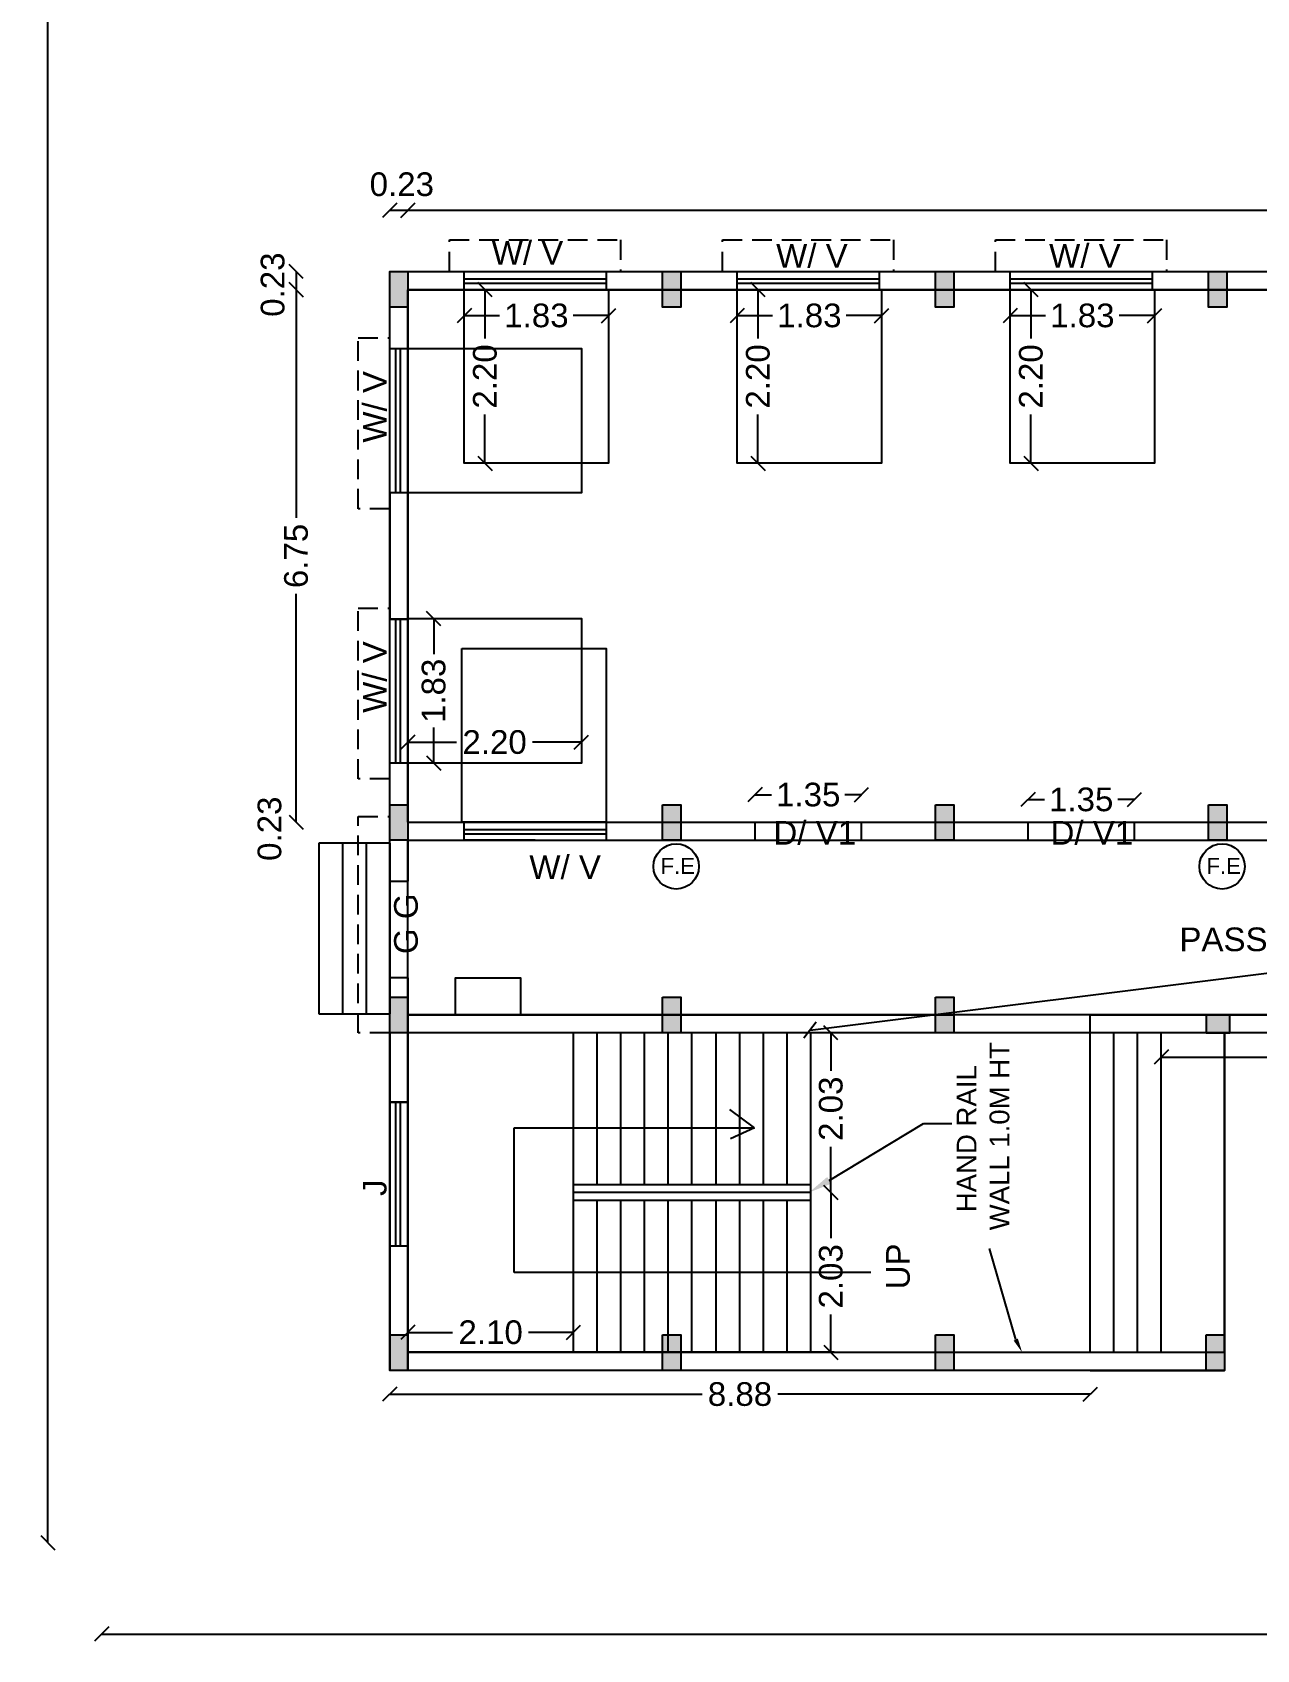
# Model space of a CAD drawing. Header units: metres. Extents: x 729 to 1050, y -308 to -82.
# Drawn here: x 728.7 to 744.21, y -161.33 to -140.83 of the extents above; entities that cross this region are included whole.
import ezdxf
from ezdxf import colors
from ezdxf.entities.mleader import LeaderData, LeaderLine
from ezdxf.math import Vec2, Vec3

# ---------------------------------------------------------------- set-up
doc = ezdxf.new("R2010")
doc.units = ezdxf.units.M
doc.header["$MEASUREMENT"] = 0
doc.linetypes.add('DASHED', pattern=[0.75, 0.5, -0.25])
for name, color, linetype in [('BLK_1_FLR_0_BLT_UP_AREA', 26, 'Continuous'), ('BLK_1_FLR_0_CARPET_AREA', 10, 'Continuous'), ('BLK_1_FLR_0_DRINKING_WATER', 55, 'Continuous'), ('BLK_1_FLR_0_EXIT_WIDTH_DOOR', 2, 'Continuous'), ('BLK_1_FLR_0_REGULAR_ROOM_1', 117, 'Continuous'), ('BLK_1_FLR_0_ROOF_AREA', 54, 'Continuous'), ('BLK_1_FLR_0_ROOM_1_LIGHT_VENTILATION_1', 7, 'Continuous')]:
    doc.layers.add(name, color=color, linetype=linetype)
doc.layers.add('DIST_EXIT', color=7, linetype='Continuous', lineweight=0)
doc.styles.get("Standard").update_dxf_attribs({"font": 'arial.ttf'})
doc.dimstyles.get("Standard").update_dxf_attribs({"dimtxt": 0.3, "dimasz": 0.18, "dimexe": 0.18, "dimexo": 0.0625, "dimgap": 0.09, "dimtad": 0, "dimtoh": 1, "dimzin": 0, "dimdsep": 46, "dimtxsty": 'Standard', "dimblk": 'OBLIQUE', "dimcen": 0.09, "dimse1": 1, "dimse2": 1, "dimclrd": 1, "dimclrt": 3, "dimadec": 0, "dimazin": 0, "dimtfac": 1, "dimtofl": 0, "dimtmove": 0, "dimatfit": 3, "dimfxl": 0, "dimtolj": 1, "dimtzin": 0, "dimarcsym": 0})

# ---------------------------------------------------------------- blocks, each defined once
blk = doc.blocks.new('_Oblique')
at = {"color": 0, "linetype": 'ByBlock', "lineweight": -2}
blk.add_line((-0.5, -0.5), (0.5, 0.5), dxfattribs=at)
blk = doc.blocks.new('*D40')
at = {"color": 1, "lineweight": -2}
for p, q in [((732.039, -144.092), (732.039, -146.985)), ((732.039, -150.842), (732.039, -147.948))]:
    blk.add_line(p, q, dxfattribs=at)
at = {"layer": 'Defpoints', "color": 0}
for p in [(733.836, -144.092), (732.039, -150.842), (734.011, -150.842)]:
    blk.add_point(p, dxfattribs=at)
at = {"color": 1, "lineweight": -2, "xscale": 0.18, "yscale": 0.18, "zscale": 0.18}
for p, rotation in [((732.039, -144.092), 90), ((732.039, -150.842), 270)]:
    blk.add_blockref('_Oblique', p, dxfattribs=dict(at, rotation=rotation))
at = {"color": 3, "insert": (732.039, -147.467), "char_height": 0.3, "attachment_point": 5, "rotation": 90}
blk.add_mtext('\\A1;6.75', dxfattribs=at)
blk = doc.blocks.new('*D41')
at = {"color": 1, "lineweight": -2}
for p, q in [((733.455, -157.309), (734.023, -157.309)), ((735.555, -157.309), (734.986, -157.309))]:
    blk.add_line(p, q, dxfattribs=at)
at = {"layer": 'Defpoints', "color": 0}
for p in [(733.455, -154.561), (735.555, -154.561), (735.555, -157.309)]:
    blk.add_point(p, dxfattribs=at)
at = {"color": 1, "lineweight": -2, "xscale": 0.18, "yscale": 0.18, "zscale": 0.18, "rotation": 180}
blk.add_blockref('_Oblique', (733.455, -157.309), dxfattribs=at)
at = {"color": 1, "lineweight": -2, "xscale": 0.18, "yscale": 0.18, "zscale": 0.18}
blk.add_blockref('_Oblique', (735.555, -157.309), dxfattribs=at)
at = {"color": 3, "insert": (734.505, -157.309), "char_height": 0.3, "attachment_point": 5}
blk.add_mtext('\\A1;2.10', dxfattribs=at)
blk = doc.blocks.new('*D42')
at = {"color": 1, "lineweight": -2}
for p, q in [((733.455, -143.086), (748.342, -143.086)), ((764.365, -143.086), (749.477, -143.086))]:
    blk.add_line(p, q, dxfattribs=at)
at = {"layer": 'Defpoints', "color": 0}
for p in [(764.365, -143.086), (733.455, -144.77), (764.365, -144.77)]:
    blk.add_point(p, dxfattribs=at)
at = {"color": 1, "lineweight": -2, "xscale": 0.18, "yscale": 0.18, "zscale": 0.18, "rotation": 180}
blk.add_blockref('_Oblique', (733.455, -143.086), dxfattribs=at)
at = {"color": 1, "lineweight": -2, "xscale": 0.18, "yscale": 0.18, "zscale": 0.18}
blk.add_blockref('_Oblique', (764.365, -143.086), dxfattribs=at)
at = {"color": 3, "insert": (748.91, -143.086), "char_height": 0.3, "attachment_point": 5}
blk.add_mtext('\\A1;30.91', dxfattribs=at)
blk = doc.blocks.new('*D45')
at = {"color": 1, "lineweight": -2}
for p, q in [((738.817, -153.512), (738.817, -153.992)), ((738.817, -155.537), (738.817, -154.956))]:
    blk.add_line(p, q, dxfattribs=at)
at = {"layer": 'Defpoints', "color": 0}
for p in [(736.322, -153.512), (736.322, -155.537), (738.817, -155.537)]:
    blk.add_point(p, dxfattribs=at)
at = {"color": 1, "lineweight": -2, "xscale": 0.18, "yscale": 0.18, "zscale": 0.18}
for p, rotation in [((738.817, -153.512), 90), ((738.817, -155.537), 270)]:
    blk.add_blockref('_Oblique', p, dxfattribs=dict(at, rotation=rotation))
at = {"color": 3, "insert": (738.817, -154.474), "char_height": 0.3, "attachment_point": 5, "rotation": 90}
blk.add_mtext('\\A1;2.03', dxfattribs=at)
blk = doc.blocks.new('*D43')
at = {"color": 1, "lineweight": -2}
for p, q in [((738.817, -155.537), (738.817, -156.117)), ((738.817, -157.562), (738.817, -157.081))]:
    blk.add_line(p, q, dxfattribs=at)
at = {"layer": 'Defpoints', "color": 0}
for p in [(736.281, -155.537), (736.281, -157.562), (738.817, -157.562)]:
    blk.add_point(p, dxfattribs=at)
at = {"color": 1, "lineweight": -2, "xscale": 0.18, "yscale": 0.18, "zscale": 0.18}
for p, rotation in [((738.817, -155.537), 90), ((738.817, -157.562), 270)]:
    blk.add_blockref('_Oblique', p, dxfattribs=dict(at, rotation=rotation))
at = {"color": 3, "insert": (738.817, -156.599), "char_height": 0.3, "attachment_point": 5, "rotation": 90}
blk.add_mtext('\\A1;2.03', dxfattribs=at)
blk = doc.blocks.new('*D44')
at = {"color": 1, "lineweight": -2}
for p, q in [((733.225, -158.093), (737.184, -158.093)), ((742.105, -158.093), (738.145, -158.093))]:
    blk.add_line(p, q, dxfattribs=at)
at = {"layer": 'Defpoints', "color": 0}
for p in [(742.105, -157.562), (733.225, -157.792), (742.105, -158.093)]:
    blk.add_point(p, dxfattribs=at)
at = {"color": 1, "lineweight": -2, "xscale": 0.18, "yscale": 0.18, "zscale": 0.18, "rotation": 180}
blk.add_blockref('_Oblique', (733.225, -158.093), dxfattribs=at)
at = {"color": 1, "lineweight": -2, "xscale": 0.18, "yscale": 0.18, "zscale": 0.18}
blk.add_blockref('_Oblique', (742.105, -158.093), dxfattribs=at)
at = {"color": 3, "insert": (737.665, -158.093), "char_height": 0.3, "attachment_point": 5}
blk.add_mtext('\\A1;8.88', dxfattribs=at)
blk = doc.blocks.new('*D52')
at = {"color": 1, "lineweight": -2}
for p, q in [((743.005, -153.819), (746.037, -153.819)), ((750.023, -153.819), (746.991, -153.819))]:
    blk.add_line(p, q, dxfattribs=at)
at = {"layer": 'Defpoints', "color": 0}
for p in [(743.005, -153.512), (750.023, -153.512), (750.023, -153.819)]:
    blk.add_point(p, dxfattribs=at)
at = {"color": 1, "lineweight": -2, "xscale": 0.18, "yscale": 0.18, "zscale": 0.18, "rotation": 180}
blk.add_blockref('_Oblique', (743.005, -153.819), dxfattribs=at)
at = {"color": 1, "lineweight": -2, "xscale": 0.18, "yscale": 0.18, "zscale": 0.18}
blk.add_blockref('_Oblique', (750.023, -153.819), dxfattribs=at)
at = {"color": 3, "insert": (746.514, -153.819), "char_height": 0.3, "attachment_point": 5}
blk.add_mtext('\\A1;7.02', dxfattribs=at)
blk = doc.blocks.new('*D55')
at = {"layer": 'BLK_1_FLR_0_EXIT_WIDTH_DOOR', "color": 1, "lineweight": -2}
for p, q in [((737.855, -150.494), (738.063, -150.494)), ((739.205, -150.494), (738.996, -150.494))]:
    blk.add_line(p, q, dxfattribs=at)
at = {"layer": 'Defpoints', "color": 0}
for p in [(739.205, -150.494), (737.855, -150.842), (739.205, -150.842)]:
    blk.add_point(p, dxfattribs=at)
at = {"layer": 'BLK_1_FLR_0_EXIT_WIDTH_DOOR', "color": 1, "lineweight": -2, "xscale": 0.18, "yscale": 0.18, "zscale": 0.18, "rotation": 180}
blk.add_blockref('_Oblique', (737.855, -150.494), dxfattribs=at)
at = {"layer": 'BLK_1_FLR_0_EXIT_WIDTH_DOOR', "color": 1, "lineweight": -2, "xscale": 0.18, "yscale": 0.18, "zscale": 0.18}
blk.add_blockref('_Oblique', (739.205, -150.494), dxfattribs=at)
at = {"layer": 'BLK_1_FLR_0_EXIT_WIDTH_DOOR', "color": 3, "insert": (738.53, -150.494), "char_height": 0.3, "attachment_point": 5}
blk.add_mtext('\\A1;1.35', dxfattribs=at)
blk = doc.blocks.new('*D56')
at = {"layer": 'BLK_1_FLR_0_EXIT_WIDTH_DOOR', "color": 1, "lineweight": -2}
for p, q in [((741.315, -150.555), (741.523, -150.555)), ((742.665, -150.555), (742.456, -150.555))]:
    blk.add_line(p, q, dxfattribs=at)
at = {"layer": 'Defpoints', "color": 0}
for p in [(742.665, -150.555), (741.315, -150.842), (742.665, -150.842)]:
    blk.add_point(p, dxfattribs=at)
at = {"layer": 'BLK_1_FLR_0_EXIT_WIDTH_DOOR', "color": 1, "lineweight": -2, "xscale": 0.18, "yscale": 0.18, "zscale": 0.18, "rotation": 180}
blk.add_blockref('_Oblique', (741.315, -150.555), dxfattribs=at)
at = {"layer": 'BLK_1_FLR_0_EXIT_WIDTH_DOOR', "color": 1, "lineweight": -2, "xscale": 0.18, "yscale": 0.18, "zscale": 0.18}
blk.add_blockref('_Oblique', (742.665, -150.555), dxfattribs=at)
at = {"layer": 'BLK_1_FLR_0_EXIT_WIDTH_DOOR', "color": 3, "insert": (741.99, -150.555), "char_height": 0.3, "attachment_point": 5}
blk.add_mtext('\\A1;1.35', dxfattribs=at)
blk = doc.blocks.new('*D60')
at = {"layer": 'BLK_1_FLR_0_ROOM_1_LIGHT_VENTILATION_1', "color": 1, "lineweight": -2}
for p, q in [((734.17, -144.42), (734.619, -144.42)), ((736, -144.42), (735.55, -144.42))]:
    blk.add_line(p, q, dxfattribs=at)
at = {"layer": 'Defpoints', "color": 0}
for p in [(734.17, -144.092), (736, -144.092), (734.17, -144.42)]:
    blk.add_point(p, dxfattribs=at)
at = {"layer": 'BLK_1_FLR_0_ROOM_1_LIGHT_VENTILATION_1', "color": 1, "lineweight": -2, "xscale": 0.18, "yscale": 0.18, "zscale": 0.18, "rotation": 180}
blk.add_blockref('_Oblique', (734.17, -144.42), dxfattribs=at)
at = {"layer": 'BLK_1_FLR_0_ROOM_1_LIGHT_VENTILATION_1', "color": 1, "lineweight": -2, "xscale": 0.18, "yscale": 0.18, "zscale": 0.18}
blk.add_blockref('_Oblique', (736, -144.42), dxfattribs=at)
at = {"layer": 'BLK_1_FLR_0_ROOM_1_LIGHT_VENTILATION_1', "color": 3, "insert": (735.085, -144.42), "char_height": 0.3, "attachment_point": 5}
blk.add_mtext('\\A1;1.83', dxfattribs=at)
blk = doc.blocks.new('*D61')
at = {"layer": 'BLK_1_FLR_0_ROOM_1_LIGHT_VENTILATION_1', "color": 1, "lineweight": -2}
for p, q in [((734.433, -144.092), (734.433, -144.71)), ((734.433, -146.292), (734.433, -145.673))]:
    blk.add_line(p, q, dxfattribs=at)
at = {"layer": 'Defpoints', "color": 0}
for p in [(734.17, -144.092), (734.17, -146.292), (734.433, -146.292)]:
    blk.add_point(p, dxfattribs=at)
at = {"layer": 'BLK_1_FLR_0_ROOM_1_LIGHT_VENTILATION_1', "color": 1, "lineweight": -2, "xscale": 0.18, "yscale": 0.18, "zscale": 0.18}
for p, rotation in [((734.433, -144.092), 90), ((734.433, -146.292), 270)]:
    blk.add_blockref('_Oblique', p, dxfattribs=dict(at, rotation=rotation))
at = {"layer": 'BLK_1_FLR_0_ROOM_1_LIGHT_VENTILATION_1', "color": 3, "insert": (734.433, -145.192), "char_height": 0.3, "attachment_point": 5, "rotation": 90}
blk.add_mtext('\\A1;2.20', dxfattribs=at)
blk = doc.blocks.new('*D62')
at = {"layer": 'BLK_1_FLR_0_ROOM_1_LIGHT_VENTILATION_1', "color": 1, "lineweight": -2}
for p, q in [((737.63, -144.42), (738.079, -144.42)), ((739.46, -144.42), (739.01, -144.42))]:
    blk.add_line(p, q, dxfattribs=at)
at = {"layer": 'Defpoints', "color": 0}
for p in [(737.63, -144.092), (739.46, -144.092), (737.63, -144.42)]:
    blk.add_point(p, dxfattribs=at)
at = {"layer": 'BLK_1_FLR_0_ROOM_1_LIGHT_VENTILATION_1', "color": 1, "lineweight": -2, "xscale": 0.18, "yscale": 0.18, "zscale": 0.18, "rotation": 180}
blk.add_blockref('_Oblique', (737.63, -144.42), dxfattribs=at)
at = {"layer": 'BLK_1_FLR_0_ROOM_1_LIGHT_VENTILATION_1', "color": 1, "lineweight": -2, "xscale": 0.18, "yscale": 0.18, "zscale": 0.18}
blk.add_blockref('_Oblique', (739.46, -144.42), dxfattribs=at)
at = {"layer": 'BLK_1_FLR_0_ROOM_1_LIGHT_VENTILATION_1', "color": 3, "insert": (738.545, -144.42), "char_height": 0.3, "attachment_point": 5}
blk.add_mtext('\\A1;1.83', dxfattribs=at)
blk = doc.blocks.new('*D63')
at = {"layer": 'BLK_1_FLR_0_ROOM_1_LIGHT_VENTILATION_1', "color": 1, "lineweight": -2}
for p, q in [((737.893, -144.092), (737.893, -144.71)), ((737.893, -146.292), (737.893, -145.673))]:
    blk.add_line(p, q, dxfattribs=at)
at = {"layer": 'Defpoints', "color": 0}
for p in [(737.63, -144.092), (737.63, -146.292), (737.893, -146.292)]:
    blk.add_point(p, dxfattribs=at)
at = {"layer": 'BLK_1_FLR_0_ROOM_1_LIGHT_VENTILATION_1', "color": 1, "lineweight": -2, "xscale": 0.18, "yscale": 0.18, "zscale": 0.18}
for p, rotation in [((737.893, -144.092), 90), ((737.893, -146.292), 270)]:
    blk.add_blockref('_Oblique', p, dxfattribs=dict(at, rotation=rotation))
at = {"layer": 'BLK_1_FLR_0_ROOM_1_LIGHT_VENTILATION_1', "color": 3, "insert": (737.893, -145.192), "char_height": 0.3, "attachment_point": 5, "rotation": 90}
blk.add_mtext('\\A1;2.20', dxfattribs=at)
blk = doc.blocks.new('*D64')
at = {"layer": 'BLK_1_FLR_0_ROOM_1_LIGHT_VENTILATION_1', "color": 1, "lineweight": -2}
for p, q in [((741.09, -144.42), (741.539, -144.42)), ((742.92, -144.42), (742.47, -144.42))]:
    blk.add_line(p, q, dxfattribs=at)
at = {"layer": 'Defpoints', "color": 0}
for p in [(741.09, -144.092), (742.92, -144.092), (741.09, -144.42)]:
    blk.add_point(p, dxfattribs=at)
at = {"layer": 'BLK_1_FLR_0_ROOM_1_LIGHT_VENTILATION_1', "color": 1, "lineweight": -2, "xscale": 0.18, "yscale": 0.18, "zscale": 0.18, "rotation": 180}
blk.add_blockref('_Oblique', (741.09, -144.42), dxfattribs=at)
at = {"layer": 'BLK_1_FLR_0_ROOM_1_LIGHT_VENTILATION_1', "color": 1, "lineweight": -2, "xscale": 0.18, "yscale": 0.18, "zscale": 0.18}
blk.add_blockref('_Oblique', (742.92, -144.42), dxfattribs=at)
at = {"layer": 'BLK_1_FLR_0_ROOM_1_LIGHT_VENTILATION_1', "color": 3, "insert": (742.005, -144.42), "char_height": 0.3, "attachment_point": 5}
blk.add_mtext('\\A1;1.83', dxfattribs=at)
blk = doc.blocks.new('*D65')
at = {"layer": 'BLK_1_FLR_0_ROOM_1_LIGHT_VENTILATION_1', "color": 1, "lineweight": -2}
for p, q in [((741.353, -144.092), (741.353, -144.71)), ((741.353, -146.292), (741.353, -145.673))]:
    blk.add_line(p, q, dxfattribs=at)
at = {"layer": 'Defpoints', "color": 0}
for p in [(741.09, -144.092), (741.09, -146.292), (741.353, -146.292)]:
    blk.add_point(p, dxfattribs=at)
at = {"layer": 'BLK_1_FLR_0_ROOM_1_LIGHT_VENTILATION_1', "color": 1, "lineweight": -2, "xscale": 0.18, "yscale": 0.18, "zscale": 0.18}
for p, rotation in [((741.353, -144.092), 90), ((741.353, -146.292), 270)]:
    blk.add_blockref('_Oblique', p, dxfattribs=dict(at, rotation=rotation))
at = {"layer": 'BLK_1_FLR_0_ROOM_1_LIGHT_VENTILATION_1', "color": 3, "insert": (741.353, -145.192), "char_height": 0.3, "attachment_point": 5, "rotation": 90}
blk.add_mtext('\\A1;2.20', dxfattribs=at)
blk = doc.blocks.new('*D78')
at = {"layer": 'BLK_1_FLR_0_ROOM_1_LIGHT_VENTILATION_1', "color": 1, "lineweight": -2}
for p, q in [((733.783, -148.262), (733.783, -148.711)), ((733.783, -150.092), (733.783, -149.642))]:
    blk.add_line(p, q, dxfattribs=at)
at = {"layer": 'Defpoints', "color": 0}
for p in [(733.455, -148.262), (733.455, -150.092), (733.783, -150.092)]:
    blk.add_point(p, dxfattribs=at)
at = {"layer": 'BLK_1_FLR_0_ROOM_1_LIGHT_VENTILATION_1', "color": 1, "lineweight": -2, "xscale": 0.18, "yscale": 0.18, "zscale": 0.18}
for p, rotation in [((733.783, -148.262), 90), ((733.783, -150.092), 270)]:
    blk.add_blockref('_Oblique', p, dxfattribs=dict(at, rotation=rotation))
at = {"layer": 'BLK_1_FLR_0_ROOM_1_LIGHT_VENTILATION_1', "color": 3, "insert": (733.783, -149.177), "char_height": 0.3, "attachment_point": 5, "rotation": 90}
blk.add_mtext('\\A1;1.83', dxfattribs=at)
blk = doc.blocks.new('*D79')
at = {"layer": 'BLK_1_FLR_0_ROOM_1_LIGHT_VENTILATION_1', "color": 1, "lineweight": -2}
for p, q in [((733.455, -149.828), (734.073, -149.828)), ((735.655, -149.828), (735.036, -149.828))]:
    blk.add_line(p, q, dxfattribs=at)
at = {"layer": 'Defpoints', "color": 0}
for p in [(735.655, -149.828), (733.455, -150.092), (735.655, -150.092)]:
    blk.add_point(p, dxfattribs=at)
at = {"layer": 'BLK_1_FLR_0_ROOM_1_LIGHT_VENTILATION_1', "color": 1, "lineweight": -2, "xscale": 0.18, "yscale": 0.18, "zscale": 0.18, "rotation": 180}
blk.add_blockref('_Oblique', (733.455, -149.828), dxfattribs=at)
at = {"layer": 'BLK_1_FLR_0_ROOM_1_LIGHT_VENTILATION_1', "color": 1, "lineweight": -2, "xscale": 0.18, "yscale": 0.18, "zscale": 0.18}
blk.add_blockref('_Oblique', (735.655, -149.828), dxfattribs=at)
at = {"layer": 'BLK_1_FLR_0_ROOM_1_LIGHT_VENTILATION_1', "color": 3, "insert": (734.555, -149.828), "char_height": 0.3, "attachment_point": 5}
blk.add_mtext('\\A1;2.20', dxfattribs=at)
blk = doc.blocks.new('*D88')
at = {"layer": 'Defpoints', "color": 0}
for p in [(758.14, -151.072), (738.553, -153.478), (738.558, -153.512)]:
    blk.add_point(p, dxfattribs=at)
at = {"layer": 'DIST_EXIT', "color": 1, "lineweight": -2}
for p, q in [((758.135, -151.038), (749.463, -152.119)), ((738.553, -153.478), (748.535, -152.234))]:
    blk.add_line(p, q, dxfattribs=at)
at = {"layer": 'DIST_EXIT', "color": 1, "lineweight": -2, "xscale": 0.18, "yscale": 0.18, "zscale": 0.18}
for p, rotation in [((758.135, -151.038), 7.102685568080068), ((738.553, -153.478), 187.1026855680801)]:
    blk.add_blockref('_Oblique', p, dxfattribs=dict(at, rotation=rotation))
at = {"layer": 'DIST_EXIT', "color": 3, "insert": (748.999, -152.177), "char_height": 0.23, "attachment_point": 5, "rotation": 7.1027}
blk.add_mtext('\\A1;19.73', dxfattribs=at)
blk = doc.blocks.new('*D240')
at = {"color": 1, "lineweight": -2}
for p, q in [((728.893, -81.874), (728.893, -120.33)), ((728.893, -159.976), (728.893, -121.519))]:
    blk.add_line(p, q, dxfattribs=at)
at = {"layer": 'Defpoints', "color": 0}
for p in [(729.574, -81.874), (728.893, -159.976), (729.574, -159.976)]:
    blk.add_point(p, dxfattribs=at)
at = {"color": 1, "lineweight": -2, "xscale": 0.18, "yscale": 0.18, "zscale": 0.18}
for p, rotation in [((728.893, -81.874), 90), ((728.893, -159.976), 270)]:
    blk.add_blockref('_Oblique', p, dxfattribs=dict(at, rotation=rotation))
at = {"color": 3, "insert": (728.893, -120.925), "char_height": 0.3, "attachment_point": 5, "rotation": 90}
blk.add_mtext('\\A1;78.10', dxfattribs=at)
blk = doc.blocks.new('*D241')
at = {"color": 1, "lineweight": -2}
for p, q in [((729.574, -161.134), (793.826, -161.134)), ((859.474, -161.134), (795.222, -161.134))]:
    blk.add_line(p, q, dxfattribs=at)
at = {"layer": 'Defpoints', "color": 0}
for p in [(729.574, -159.976), (859.474, -159.976), (729.574, -161.134)]:
    blk.add_point(p, dxfattribs=at)
at = {"color": 1, "lineweight": -2, "xscale": 0.18, "yscale": 0.18, "zscale": 0.18, "rotation": 180}
blk.add_blockref('_Oblique', (729.574, -161.134), dxfattribs=at)
at = {"color": 1, "lineweight": -2, "xscale": 0.18, "yscale": 0.18, "zscale": 0.18}
blk.add_blockref('_Oblique', (859.474, -161.134), dxfattribs=at)
at = {"color": 3, "insert": (794.524, -161.134), "char_height": 0.3, "attachment_point": 5}
blk.add_mtext('\\A1;129.90', dxfattribs=at)

msp = doc.modelspace()

# ---------------------------------------------------------------- hatches: boundary and pattern name
h = msp.add_hatch(color=2)
h.dxf.hatch_style = 1
h.paths.add_polyline_path([(733.455, -143.862), (733.225, -143.862), (733.225, -144.312), (733.455, -144.312)])
h = msp.add_hatch(color=2)
h.dxf.hatch_style = 1
h.paths.add_polyline_path([(736.915, -143.862), (736.685, -143.862), (736.685, -144.312), (736.915, -144.312)])
h = msp.add_hatch(color=2)
h.dxf.hatch_style = 1
h.paths.add_polyline_path([(740.375, -143.862), (740.145, -143.862), (740.145, -144.312), (740.375, -144.312)])
h = msp.add_hatch(color=2)
h.dxf.hatch_style = 1
h.paths.add_polyline_path([(743.835, -143.862), (743.605, -143.862), (743.605, -144.312), (743.835, -144.312)])
h = msp.add_hatch(color=2)
h.dxf.hatch_style = 1
h.paths.add_polyline_path([(733.455, -150.622), (733.225, -150.622), (733.225, -151.072), (733.455, -151.072)])
h = msp.add_hatch(color=2)
h.dxf.hatch_style = 1
h.paths.add_polyline_path([(736.915, -150.622), (736.685, -150.622), (736.685, -151.072), (736.915, -151.072)])
h = msp.add_hatch(color=2)
h.dxf.hatch_style = 1
h.paths.add_polyline_path([(740.375, -150.622), (740.145, -150.622), (740.145, -151.072), (740.375, -151.072)])
h = msp.add_hatch(color=2)
h.dxf.hatch_style = 1
h.paths.add_polyline_path([(743.835, -150.622), (743.605, -150.622), (743.605, -151.072), (743.835, -151.072)])
h = msp.add_hatch(color=2)
h.dxf.hatch_style = 1
h.paths.add_polyline_path([(733.455, -153.062), (733.225, -153.062), (733.225, -153.512), (733.455, -153.512)])
h = msp.add_hatch(color=2)
h.dxf.hatch_style = 1
h.paths.add_polyline_path([(736.915, -153.062), (736.685, -153.062), (736.685, -153.512), (736.915, -153.512)])
h = msp.add_hatch(color=2)
h.dxf.hatch_style = 1
h.paths.add_polyline_path([(740.375, -153.062), (740.145, -153.062), (740.145, -153.512), (740.375, -153.512)])
h = msp.add_hatch(color=2)
h.dxf.hatch_style = 1
h.paths.add_polyline_path([(743.875, -153.512), (743.875, -153.282), (743.575, -153.282), (743.575, -153.512)])
h = msp.add_hatch(color=2)
h.dxf.hatch_style = 1
h.paths.add_polyline_path([(733.455, -157.342), (733.225, -157.342), (733.225, -157.792), (733.455, -157.792)])
h = msp.add_hatch(color=2)
h.dxf.hatch_style = 1
h.paths.add_polyline_path([(736.915, -157.342), (736.685, -157.342), (736.685, -157.792), (736.915, -157.792)])
h = msp.add_hatch(color=2)
h.dxf.hatch_style = 1
h.paths.add_polyline_path([(740.375, -157.342), (740.145, -157.342), (740.145, -157.792), (740.375, -157.792)])
h = msp.add_hatch(color=2)
h.dxf.hatch_style = 1
h.paths.add_polyline_path([(743.805, -157.342), (743.575, -157.342), (743.575, -157.792), (743.805, -157.792)])

# ---------------------------------------------------------------- linework, layer by layer
for p, q in [((733.225, -143.086), (733.455, -143.086)), ((733.455, -143.086), (733.635, -143.086)), ((732.039, -143.862), (732.039, -144.092)), ((733.225, -143.862), (771.465, -143.862)), ((733.225, -151.589), (733.225, -143.862)), ((734.17, -144.092), (734.17, -143.862)), ((734.17, -143.862), (735.97, -143.862)), ((735.97, -143.862), (735.97, -144.092)), ((737.63, -144.092), (737.63, -143.862)), ((737.63, -143.862), (739.43, -143.862)), ((739.43, -143.862), (739.43, -144.092)), ((741.09, -144.092), (741.09, -143.862)), ((741.09, -143.862), (742.89, -143.862)), ((742.89, -143.862), (742.89, -144.092)), ((733.455, -144.092), (771.465, -144.092)), ((733.455, -150.842), (733.455, -144.092)), ((733.455, -144.092), (736.685, -144.092)), ((733.455, -144.092), (733.455, -144.842)), ((735.97, -143.96), (734.17, -143.96)), ((734.17, -144.01), (735.97, -144.01)), ((735.07, -144.092), (734.17, -144.092)), ((739.43, -143.96), (737.63, -143.96)), ((737.63, -144.01), (739.43, -144.01)), ((738.53, -144.092), (737.63, -144.092)), ((742.89, -143.96), (741.09, -143.96)), ((741.09, -144.01), (742.89, -144.01)), ((741.99, -144.092), (741.09, -144.092)), ((733.455, -144.842), (733.225, -144.842)), ((733.299, -144.842), (733.299, -146.667)), ((733.359, -144.842), (733.359, -146.667)), ((733.455, -146.667), (733.225, -146.667)), ((733.455, -146.667), (733.225, -146.667)), ((733.225, -146.667), (733.225, -148.267)), ((733.455, -147.467), (733.455, -146.667)), ((733.455, -148.267), (733.225, -148.267)), ((733.225, -148.267), (733.455, -148.267)), ((733.299, -148.267), (733.299, -150.092)), ((733.359, -148.267), (733.359, -150.092)), ((733.455, -150.092), (733.225, -150.092)), ((733.455, -150.842), (733.455, -150.092)), ((733.455, -150.842), (736.915, -150.842)), ((734.17, -151.072), (734.17, -150.842)), ((734.17, -150.842), (735.97, -150.842)), ((735.97, -150.842), (735.97, -151.072)), ((736.915, -150.842), (737.855, -150.842)), ((737.855, -150.842), (737.855, -151.072)), ((739.205, -150.842), (740.145, -150.842)), ((739.205, -151.072), (739.205, -150.842)), ((740.145, -150.842), (741.315, -150.842)), ((741.315, -150.842), (741.315, -151.072)), ((742.665, -150.842), (748.235, -150.842)), ((742.665, -151.072), (742.665, -150.842)), ((733.455, -151.072), (737.855, -151.072)), ((733.455, -151.589), (733.455, -151.072)), ((733.455, -151.072), (733.455, -151.589)), ((735.97, -150.94), (734.17, -150.94)), ((734.17, -150.99), (735.97, -150.99)), ((735.07, -151.072), (734.17, -151.072)), ((739.205, -151.072), (741.315, -151.072)), ((742.665, -151.072), (748.235, -151.072)), ((733.225, -151.107), (732.325, -151.107)), ((732.325, -151.107), (732.325, -153.272)), ((732.625, -151.107), (732.625, -153.272)), ((732.925, -151.107), (732.925, -153.272)), ((733.225, -151.107), (733.225, -153.272)), ((733.225, -151.589), (733.455, -151.589)), ((733.225, -153.512), (733.225, -152.814)), ((733.455, -152.814), (733.225, -152.814)), ((733.455, -157.792), (733.455, -152.814)), ((733.455, -152.814), (733.455, -153.282)), ((732.325, -153.272), (733.225, -153.272)), ((740.375, -153.282), (733.455, -153.282)), ((733.455, -153.282), (740.375, -153.282)), ((742.105, -153.282), (755.845, -153.282)), ((742.105, -157.562), (742.105, -153.282)), ((755.845, -153.282), (743.605, -153.282)), ((740.375, -153.512), (733.225, -153.512)), ((733.225, -153.512), (733.225, -157.792)), ((735.555, -157.562), (735.555, -153.512)), ((735.555, -157.562), (735.555, -153.512)), ((735.555, -157.562), (735.555, -153.512)), ((735.555, -157.562), (735.555, -153.512)), ((735.855, -155.437), (735.855, -153.512)), ((735.855, -155.437), (735.855, -153.512)), ((736.155, -155.437), (736.155, -153.512)), ((736.155, -155.437), (736.155, -153.512)), ((736.455, -155.437), (736.455, -153.512)), ((736.455, -155.437), (736.455, -153.512)), ((736.755, -155.437), (736.755, -153.512)), ((736.755, -155.437), (736.755, -153.512)), ((737.055, -155.437), (737.055, -153.512)), ((737.055, -155.437), (737.055, -153.512)), ((737.358, -153.512), (737.358, -155.437)), ((737.358, -153.512), (737.358, -155.437)), ((737.658, -153.512), (737.658, -155.437)), ((737.658, -153.512), (737.658, -155.437)), ((737.958, -153.512), (737.958, -155.437)), ((737.958, -153.512), (737.958, -155.437)), ((738.258, -153.512), (738.258, -155.437)), ((738.258, -153.512), (738.258, -155.437)), ((738.558, -153.512), (738.558, -155.437)), ((738.558, -153.512), (738.558, -155.537)), ((757.445, -153.512), (742.105, -153.512)), ((742.405, -157.562), (742.405, -153.512)), ((742.705, -157.562), (742.705, -153.512)), ((743.005, -157.562), (743.005, -153.512)), ((733.455, -154.39), (733.225, -154.39)), ((733.225, -154.39), (733.455, -154.39)), ((733.299, -154.39), (733.299, -156.215)), ((733.359, -154.39), (733.359, -156.215)), ((737.849, -154.718), (737.538, -154.482)), ((734.802, -156.549), (734.802, -154.718)), ((734.802, -154.718), (737.849, -154.718)), ((737.849, -154.718), (737.544, -154.856)), ((738.558, -155.437), (735.555, -155.437)), ((738.558, -155.437), (735.555, -155.437)), ((738.558, -155.537), (735.555, -155.537)), ((738.558, -155.537), (735.555, -155.537)), ((738.558, -155.537), (738.558, -157.562)), ((738.558, -155.637), (735.555, -155.637)), ((738.558, -155.637), (735.555, -155.637)), ((735.855, -157.562), (735.855, -155.637)), ((735.855, -157.562), (735.855, -155.637)), ((736.155, -157.562), (736.155, -155.637)), ((736.155, -157.562), (736.155, -155.637)), ((736.455, -157.562), (736.455, -155.637)), ((736.455, -157.562), (736.455, -155.637)), ((736.755, -157.562), (736.755, -155.637)), ((736.755, -157.562), (736.755, -155.637)), ((737.055, -157.562), (737.055, -155.637)), ((737.055, -157.562), (737.055, -155.637)), ((737.358, -155.637), (737.358, -157.562)), ((737.358, -155.637), (737.358, -157.562)), ((737.658, -155.637), (737.658, -157.562)), ((737.658, -155.637), (737.658, -157.562)), ((737.958, -155.637), (737.958, -157.562)), ((737.958, -155.637), (737.958, -157.562)), ((738.258, -155.637), (738.258, -157.562)), ((738.258, -155.637), (738.258, -157.562)), ((738.558, -155.637), (738.558, -157.562)), ((733.455, -156.215), (733.225, -156.215)), ((739.323, -156.549), (734.802, -156.549)), ((738.858, -157.562), (733.455, -157.562)), ((733.455, -157.562), (742.105, -157.562)), ((733.455, -157.562), (735.255, -157.562)), ((733.455, -157.562), (740.505, -157.562)), ((733.455, -157.562), (735.255, -157.562)), ((742.105, -157.562), (743.575, -157.562)), ((742.105, -157.792), (733.225, -157.792)), ((742.105, -157.792), (743.005, -157.792)), ((743.005, -157.792), (743.805, -157.792))]:
    msp.add_line(p, q)
at = {"linetype": 'DASHED', "ltscale": 0.5}
for p, q in [((733.984, -143.862), (733.984, -143.462)), ((733.984, -143.462), (736.149, -143.462)), ((736.149, -143.462), (736.149, -143.862)), ((737.444, -143.862), (737.444, -143.462)), ((737.444, -143.462), (739.609, -143.462)), ((739.609, -143.462), (739.609, -143.862)), ((740.904, -143.862), (740.904, -143.462)), ((740.904, -143.462), (743.069, -143.462)), ((743.069, -143.462), (743.069, -143.862)), ((732.825, -146.868), (732.825, -144.702)), ((732.825, -144.702), (733.225, -144.702)), ((733.225, -146.868), (732.825, -146.868)), ((732.825, -150.293), (732.825, -148.127)), ((732.825, -148.127), (733.225, -148.127)), ((733.225, -150.293), (732.825, -150.293)), ((732.825, -153.512), (732.825, -150.772)), ((732.825, -150.772), (733.225, -150.772)), ((733.225, -153.512), (732.825, -153.512))]:
    msp.add_line(p, q, dxfattribs=at)
at = {"color": 4}
for points in [[(733.225, -157.792), (733.225, -143.862), (771.235, -143.862), (771.235, -141.232), (783.255, -141.232), (783.255, -156.942), (776.425, -156.942), (776.425, -153.512), (743.805, -153.512), (743.805, -157.792), (733.225, -157.792)], [(733.455, -151.072), (783.025, -151.072), (783.025, -153.282), (733.455, -153.282)], [(733.455, -157.562), (743.805, -157.562), (743.805, -153.512), (733.455, -153.512)]]:
    msp.add_lwpolyline(points, close=True, dxfattribs=at)
at = {"color": 2}
for points in [[(733.225, -143.862), (733.455, -143.862), (733.455, -144.312), (733.225, -144.312)], [(736.685, -143.862), (736.915, -143.862), (736.915, -144.312), (736.685, -144.312)], [(740.145, -143.862), (740.375, -143.862), (740.375, -144.312), (740.145, -144.312)], [(743.605, -143.862), (743.835, -143.862), (743.835, -144.312), (743.605, -144.312)], [(733.225, -150.622), (733.455, -150.622), (733.455, -151.072), (733.225, -151.072)], [(736.685, -150.622), (736.915, -150.622), (736.915, -151.072), (736.685, -151.072)], [(740.145, -150.622), (740.375, -150.622), (740.375, -151.072), (740.145, -151.072)], [(743.605, -150.622), (743.835, -150.622), (743.835, -151.072), (743.605, -151.072)], [(733.225, -153.062), (733.455, -153.062), (733.455, -153.512), (733.225, -153.512)], [(736.685, -153.062), (736.915, -153.062), (736.915, -153.512), (736.685, -153.512)], [(740.145, -153.062), (740.375, -153.062), (740.375, -153.512), (740.145, -153.512)], [(743.575, -153.282), (743.575, -153.512), (743.875, -153.512), (743.875, -153.282)], [(733.225, -157.342), (733.455, -157.342), (733.455, -157.792), (733.225, -157.792)], [(736.685, -157.342), (736.915, -157.342), (736.915, -157.792), (736.685, -157.792)], [(740.145, -157.342), (740.375, -157.342), (740.375, -157.792), (740.145, -157.792)], [(743.575, -157.342), (743.805, -157.342), (743.805, -157.792), (743.575, -157.792)]]:
    msp.add_lwpolyline(points, close=True, dxfattribs=at)
at = {"linetype": 'ByBlock', "lineweight": -2}
msp.add_lwpolyline([(741.161, -157.401), (740.828, -156.247)], dxfattribs=at)
for centre in [(736.856, -151.403), (743.776, -151.403)]:
    msp.add_circle(centre, 0.287)
msp.add_solid([(741.187, -157.387), (741.241, -157.562), (741.134, -157.414)])
at = {"layer": 'BLK_1_FLR_0_BLT_UP_AREA', "color": 27}
msp.add_lwpolyline([(733.225, -157.792), (733.225, -143.862), (771.235, -143.862), (771.235, -141.232), (783.255, -141.232), (783.255, -156.942), (776.425, -156.942), (776.425, -153.512), (743.805, -153.512), (743.805, -157.792), (733.225, -157.792)], close=True, dxfattribs=at)
at = {"layer": 'BLK_1_FLR_0_CARPET_AREA', "color": 7}
for points in [[(733.455, -150.842), (764.365, -150.842), (764.365, -144.092), (733.455, -144.092)], [(733.455, -151.072), (783.025, -151.072), (783.025, -153.282), (733.455, -153.282)], [(733.455, -157.562), (743.805, -157.562), (743.805, -153.512), (733.455, -153.512)]]:
    msp.add_lwpolyline(points, close=True, dxfattribs=at)
at = {"layer": 'BLK_1_FLR_0_DRINKING_WATER', "color": 7}
msp.add_lwpolyline([(734.884, -153.282), (734.06, -153.282), (734.06, -152.817), (734.884, -152.817)], close=True, dxfattribs=at)
at = {"layer": 'BLK_1_FLR_0_REGULAR_ROOM_1', "color": 3}
msp.add_lwpolyline([(733.455, -150.842), (764.365, -150.842), (764.365, -144.092), (733.455, -144.092)], close=True, dxfattribs=at)
at = {"layer": 'BLK_1_FLR_0_ROOF_AREA', "color": 54}
msp.add_lwpolyline([(733.225, -157.792), (733.225, -143.862), (771.235, -143.862), (771.235, -141.232), (783.255, -141.232), (783.255, -156.942), (776.425, -156.942), (776.425, -153.512), (743.805, -153.512), (743.805, -157.792), (733.225, -157.792)], close=True, dxfattribs=at)
at = {"layer": 'BLK_1_FLR_0_ROOM_1_LIGHT_VENTILATION_1', "color": 3, "linetype": 'Continuous'}
for points in [[(734.17, -144.092), (736, -144.092), (736, -146.292), (734.17, -146.292)], [(737.63, -144.092), (739.46, -144.092), (739.46, -146.292), (737.63, -146.292)], [(741.09, -144.092), (742.92, -144.092), (742.92, -146.292), (741.09, -146.292)], [(733.455, -146.667), (733.455, -144.837), (735.655, -144.837), (735.655, -146.667)], [(733.455, -150.092), (733.455, -148.262), (735.655, -148.262), (735.655, -150.092)], [(734.14, -148.642), (735.97, -148.642), (735.97, -150.842), (734.14, -150.842)]]:
    msp.add_lwpolyline(points, close=True, dxfattribs=at)

# ---------------------------------------------------------------- block references
at = {"xscale": 0.18, "yscale": 0.18, "zscale": 0.18}
for p, rotation in [((733.225, -143.086), 180), ((732.039, -143.862), 90), ((732.039, -144.092), 270)]:
    msp.add_blockref('_Oblique', p, dxfattribs=dict(at, rotation=rotation))
msp.add_blockref('_Oblique', (733.455, -143.086), dxfattribs=at)

# ---------------------------------------------------------------- texts
at = {"insert": (733.379, -142.757), "char_height": 0.3, "attachment_point": 5}
msp.add_mtext('\\A1;0.23', dxfattribs=at)
at = {"attachment_point": 1}
for s, width, insert, char_height in [('W/ V', 1.60592, (734.518, -143.473), 0.3), ('W/ V', 1.60592, (738.123, -143.512), 0.3), ('W/ V', 1.60592, (741.583, -143.512), 0.3), ('D/ V1', 1.60592, (738.089, -150.827), 0.3), ('D/ V1', 1.60592, (741.601, -150.827), 0.3), ('W/ V ', 1.60592, (734.995, -151.262), 0.3), ('F.E', 1.60592, (736.659, -151.297), 0.2), ('F.E', 1.60592, (743.579, -151.297), 0.2), ('{\\W4.882888; }PASSAGE 2.44 M WIDE ', 5.69381, (742.666, -152.177), 0.3)]:
    msp.add_mtext_dynamic_manual_height_columns(s, width=width, gutter_width=1, heights=[0], dxfattribs=dict(at, insert=insert, char_height=char_height))
at = {"char_height": 0.3, "attachment_point": 5, "rotation": 90}
for insert in [(731.743, -144.028), (731.703, -150.925)]:
    msp.add_mtext('\\A1;0.23', dxfattribs=dict(at, insert=insert))
at = {"attachment_point": 1, "rotation": 90}
for s, width, insert, char_height in [('W/ V', 1.60592, (732.885, -146.031), 0.3), ('W/ V', 1.60592, (732.885, -149.456), 0.3), ('G G', 1.60592, (733.281, -152.514), 0.3), ('{\\W9.97385;  }HAND RAIL\\P{\\W8.28755;  } WALL 1.0M HT ', 5.69381, (740.412, -157.721), 0.25), ('J', 1.60592, (732.885, -155.58), 0.3), ('UP', 1.60592, (739.517, -156.764), 0.3)]:
    msp.add_mtext_dynamic_manual_height_columns(s, width=width, gutter_width=1, heights=[0], dxfattribs=dict(at, insert=insert, char_height=char_height))

# ---------------------------------------------------------------- dimensions: what is measured, and where the dimension line sits
at = {"color": 161}
dim = msp.add_linear_dim(base=(728.893, -159.976), p1=(729.574, -81.874), p2=(729.574, -159.976), angle=90, dimstyle='Standard', dxfattribs=at)
dim.commit()
dim.dimension.update_dxf_attribs({"geometry": '*D240', "text_midpoint": (728.893, -120.925)})
for base, p1, p2, picture, middle in [((764.365, -143.086), (733.455, -144.77), (764.365, -144.77), '*D42', (748.91, -143.086)), ((750.023, -153.819), (743.005, -153.512), (750.023, -153.512), '*D52', (746.514, -153.819)), ((742.105, -158.093), (733.225, -157.792), (742.105, -157.562), '*D44', (737.665, -158.093))]:
    dim = msp.add_linear_dim(base=base, p1=p1, p2=p2, dimstyle='Standard')
    dim.commit()
    dim.dimension.update_dxf_attribs({"geometry": picture, "text_midpoint": middle})
dim = msp.add_linear_dim(base=(732.039, -150.842), p1=(733.836, -144.092), p2=(734.011, -150.842), angle=90, dimstyle='Standard')
dim.commit()
dim.dimension.update_dxf_attribs({"geometry": '*D40', "text_midpoint": (732.039, -147.467)})
for base, p1, p2, picture, middle in [((738.8174089, -155.536510189), (736.321989248, -153.511510189), (736.321989248, -155.536510189), '*D45', (738.8174089, -154.474010189)), ((738.8174089, -157.561510189), (736.2809835, -155.536510189), (736.2809835, -157.561510189), '*D43', (738.8174089, -156.599010189))]:
    dim = msp.add_linear_dim(base=base, p1=p1, p2=p2, angle=90, dimstyle='Standard')
    dim.commit()
    dim.dimension.update_dxf_attribs({"geometry": picture, "text_midpoint": middle, "dimtype": 160})
dim = msp.add_linear_dim(base=(735.555, -157.309), p1=(733.455, -154.561), p2=(735.555, -154.561), dimstyle='Standard')
dim.commit()
dim.dimension.update_dxf_attribs({"geometry": '*D41', "text_midpoint": (734.505, -157.309), "dimtype": 160})
dim = msp.add_linear_dim(base=(729.574, -161.134), p1=(859.474, -159.976), p2=(729.574, -159.976), dimstyle='Standard', dxfattribs=at)
dim.commit()
dim.dimension.update_dxf_attribs({"geometry": '*D241', "text_midpoint": (794.524, -161.134)})
at = {"layer": 'BLK_1_FLR_0_EXIT_WIDTH_DOOR', "color": 2}
for base, p1, p2, picture, middle in [((739.205, -150.494), (737.855, -150.842), (739.205, -150.842), '*D55', (738.53, -150.494)), ((742.665, -150.555), (741.315, -150.842), (742.665, -150.842), '*D56', (741.99, -150.555))]:
    dim = msp.add_linear_dim(base=base, p1=p1, p2=p2, dimstyle='Standard', dxfattribs=at)
    dim.commit()
    dim.dimension.update_dxf_attribs({"geometry": picture, "text_midpoint": middle})
at = {"layer": 'BLK_1_FLR_0_ROOM_1_LIGHT_VENTILATION_1', "color": 232}
for base, p1, p2, picture, middle in [((734.17, -144.42), (736, -144.092), (734.17, -144.092), '*D60', (735.085, -144.42)), ((737.63, -144.42), (739.46, -144.092), (737.63, -144.092), '*D62', (738.545, -144.42)), ((741.09, -144.42), (742.92, -144.092), (741.09, -144.092), '*D64', (742.005, -144.42))]:
    dim = msp.add_linear_dim(base=base, p1=p1, p2=p2, dimstyle='Standard', dxfattribs=at)
    dim.commit()
    dim.dimension.update_dxf_attribs({"geometry": picture, "text_midpoint": middle})
for base, p1, p2, angle, picture, middle in [((734.433, -146.292), (734.17, -144.092), (734.17, -146.292), 90, '*D61', (734.433, -145.192)), ((737.893, -146.292), (737.63, -144.092), (737.63, -146.292), 90, '*D63', (737.893, -145.192)), ((741.353, -146.292), (741.09, -144.092), (741.09, -146.292), 90, '*D65', (741.353, -145.192)), ((733.783, -150.092), (733.455, -148.262), (733.455, -150.092), 90, '*D78', (733.783, -149.177)), ((735.655, -149.828), (733.455, -150.092), (735.655, -150.092), 180, '*D79', (734.555, -149.828))]:
    dim = msp.add_linear_dim(base=base, p1=p1, p2=p2, angle=angle, dimstyle='Standard', dxfattribs=at)
    dim.commit()
    dim.dimension.update_dxf_attribs({"geometry": picture, "text_midpoint": middle})
at = {"layer": 'DIST_EXIT', "color": 7}
dim = msp.add_linear_dim(base=(738.553, -153.478), p1=(758.14, -151.072), p2=(738.558, -153.512), angle=187.1027, dimstyle='Standard', override={"dimtxt": 0.23}, dxfattribs=at)
dim.commit()
dim.dimension.update_dxf_attribs({"geometry": '*D88', "text_midpoint": (748.999, -152.177), "dimtype": 161})

# ---------------------------------------------------------------- leaders
ml = msp.add_multileader_mtext('Standard')
ml.set_content('', color=256)
ml.set_leader_properties()
ml.build(insert=Vec2(0, 0))
ml.multileader.update_dxf_attribs({"dogleg_length": 0.36, "arrow_head_size": 0.3})
ctx = ml.context
ctx.base_point, ctx.char_height, ctx.arrow_head_size, ctx.landing_gap_size, ctx.plane_origin = Vec3(740.352, -154.66), 0.18, 0.3, 0.09, Vec3(738.539, -155.537)
notes = []
notes.append((ctx, [(0, (1, 1, 0), (739.992, -154.66), (1, 0), 0.36, [(0, [(738.539, -155.537)], 0, [])])]))
ctx.mtext.insert, ctx.mtext.flow_direction = Vec3(740.442, -154.57), 5
for ctx, leaders in notes:
    for number, flags, end, landing, length, lines in leaders:
        leader = LeaderData()
        leader.index, (leader.has_last_leader_line, leader.has_dogleg_vector, leader.attachment_direction) = number, flags
        leader.last_leader_point, leader.dogleg_vector, leader.dogleg_length = Vec3(end), Vec3(landing), length
        for number, points, colour, breaks in lines:
            line = LeaderLine()
            line.index, line.vertices, line.color, line.breaks = number, Vec3.list(points), colors.encode_raw_color(colour), breaks
            leader.lines.append(line)
        ctx.leaders.append(leader)

doc.saveas('drawing.dxf')
